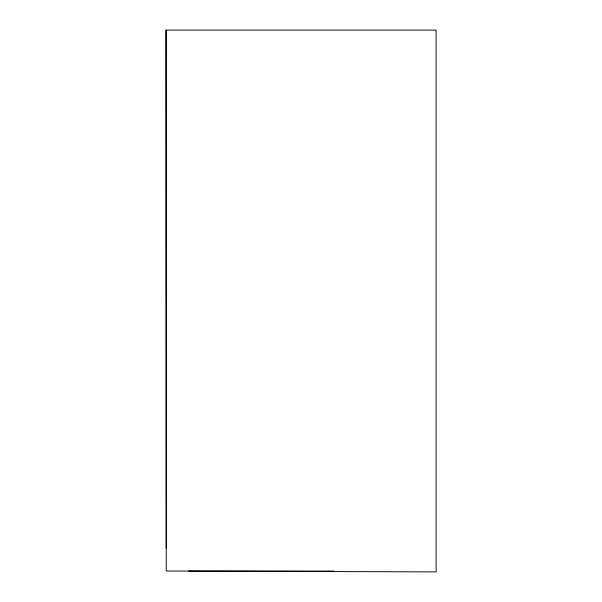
<?xml version="1.0" encoding="UTF-8"?>
<svg xmlns="http://www.w3.org/2000/svg" width="602" height="602" viewBox="0 0 602 602"><rect width="100%" height="100%" fill="white"/><g stroke="black" fill="none" stroke-linecap="round" stroke-linejoin="round"><path stroke-width="0.9" d="M333.892 571.057L166.235 571.057L166.235 30.1M188.546 571.057L436.104 571.9L436.104 30.1L165.896 30.1L166.235 548.166"/></g></svg>
